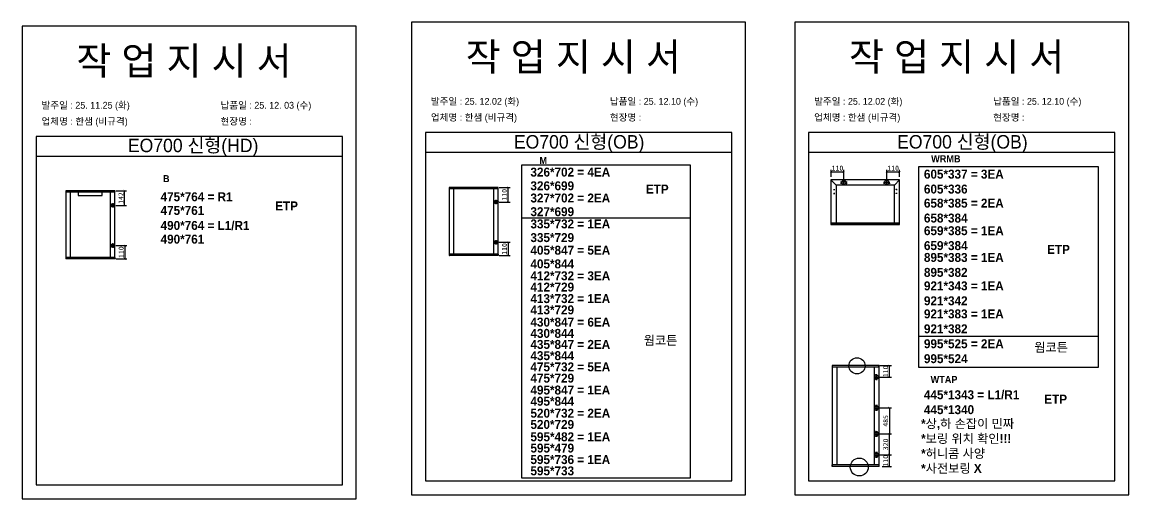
# Model space of a CAD drawing. Header units: millimetres. Extents: x -44117 to 256353, y -2095463 to 65325.
# Drawn here: x 112802 to 118366, y -520497 to -518101 of the extents above; entities that cross this region are included whole.
import ezdxf

# ---------------------------------------------------------------- set-up
doc = ezdxf.new("R2010")
doc.units = ezdxf.units.MM
doc.header["$LTSCALE"] = 10
doc.layers.add('Layer1', color=7, linetype='Continuous', lineweight=70)
doc.styles.add('MtX_Gulim', font='')
doc.styles.get('MtX_Gulim').set_extended_font_data('Gulim', bold=True)
doc.dimstyles.new('ISO-25', dxfattribs={"dimtxt": 2.5, "dimasz": 2.5, "dimexe": 1, "dimexo": 1, "dimtad": 1, "dimtxsty": 'Standard', "dimblk": 'ARCHTICK', "dimcen": 2.5, "dimadec": 0, "dimazin": 0, "dimtfac": 1, "dimtmove": 0, "dimatfit": 3, "dimfxl": 0, "dimarcsym": 0})

# ---------------------------------------------------------------- blocks, each defined once
blk = doc.blocks.new('_ArchTick')
at = {"color": 0, "linetype": 'ByBlock', "const_width": 0.15}
blk.add_lwpolyline([(-0.5, -0.5), (0.5, 0.5)], dxfattribs=at)
blk = doc.blocks.new('*D4125')
at = {"color": 0, "lineweight": -2}
for p, q in [((113272.7, -518948.6), (113327.3, -518948.6)), ((113317.3, -519022.2), (113317.3, -518948.6)), ((113272.7, -519022.2), (113327.3, -519022.2))]:
    blk.add_line(p, q, dxfattribs=at)
at = {"layer": 'Defpoints', "color": 0}
for p in [(113257.7, -518948.6), (113317.3, -518948.6), (113257.7, -519022.2)]:
    blk.add_point(p, dxfattribs=at)
at = {"color": 0, "lineweight": -2, "xscale": 10, "yscale": 10, "zscale": 10}
for p, rotation in [((113317.3, -518948.6), 90), ((113317.3, -519022.2), 270)]:
    blk.add_blockref('_ArchTick', p, dxfattribs=dict(at, rotation=rotation))
at = {"color": 0, "insert": (113298.5, -518985.4), "char_height": 25, "attachment_point": 5, "rotation": 90}
blk.add_mtext('142', dxfattribs=at)
blk = doc.blocks.new('*D4126')
at = {"color": 0, "lineweight": -2}
for p, q in [((113272.7, -519224.1), (113328.2, -519224.1)), ((113318.2, -519224.1), (113318.2, -519291)), ((113272.7, -519291), (113328.2, -519291))]:
    blk.add_line(p, q, dxfattribs=at)
at = {"layer": 'Defpoints', "color": 0}
for p in [(113257.7, -519224.1), (113257.7, -519291), (113318.2, -519291)]:
    blk.add_point(p, dxfattribs=at)
at = {"color": 0, "lineweight": -2, "xscale": 10, "yscale": 10, "zscale": 10}
for p, rotation in [((113318.2, -519224.1), 90), ((113318.2, -519291), 270)]:
    blk.add_blockref('_ArchTick', p, dxfattribs=dict(at, rotation=rotation))
at = {"color": 0, "insert": (113299.5, -519257.5), "char_height": 25, "attachment_point": 5, "rotation": 90}
blk.add_mtext('110', dxfattribs=at)
blk = doc.blocks.new('*D4127')
at = {"color": 0, "lineweight": -2}
for p, q in [((115200.3, -518932.2), (115254.9, -518932.2)), ((115244.9, -519005.9), (115244.9, -518932.2)), ((115200.3, -519005.9), (115254.9, -519005.9))]:
    blk.add_line(p, q, dxfattribs=at)
at = {"layer": 'Defpoints', "color": 0}
for p in [(115185.3, -518932.2), (115244.9, -518932.2), (115185.3, -519005.9)]:
    blk.add_point(p, dxfattribs=at)
at = {"color": 0, "lineweight": -2, "xscale": 10, "yscale": 10, "zscale": 10}
for p, rotation in [((115244.9, -518932.2), 90), ((115244.9, -519005.9), 270)]:
    blk.add_blockref('_ArchTick', p, dxfattribs=dict(at, rotation=rotation))
at = {"color": 0, "insert": (115226.1, -518969.1), "char_height": 25, "attachment_point": 5, "rotation": 90}
blk.add_mtext('110', dxfattribs=at)
blk = doc.blocks.new('*D4128')
at = {"color": 0, "lineweight": -2}
for p, q in [((115200.3, -519207.7), (115255.9, -519207.7)), ((115245.9, -519207.7), (115245.9, -519274.6)), ((115200.3, -519274.6), (115255.9, -519274.6))]:
    blk.add_line(p, q, dxfattribs=at)
at = {"layer": 'Defpoints', "color": 0}
for p in [(115185.3, -519207.7), (115185.3, -519274.6), (115245.9, -519274.6)]:
    blk.add_point(p, dxfattribs=at)
at = {"color": 0, "lineweight": -2, "xscale": 10, "yscale": 10, "zscale": 10}
for p, rotation in [((115245.9, -519207.7), 90), ((115245.9, -519274.6), 270)]:
    blk.add_blockref('_ArchTick', p, dxfattribs=dict(at, rotation=rotation))
at = {"color": 0, "insert": (115227.1, -519241.2), "char_height": 25, "attachment_point": 5, "rotation": 90}
blk.add_mtext('110', dxfattribs=at)
blk = doc.blocks.new('*D4129')
at = {"color": 0, "lineweight": -2}
for p, q in [((116868.7, -518878.7), (116868.7, -518844.1)), ((116868.7, -518854.1), (116933.2, -518854.1)), ((116933.2, -518891.4), (116933.2, -518844.1))]:
    blk.add_line(p, q, dxfattribs=at)
at = {"layer": 'Defpoints', "color": 0}
for p in [(116933.2, -518854.1), (116868.7, -518893.7), (116933.2, -518906.4)]:
    blk.add_point(p, dxfattribs=at)
at = {"color": 0, "lineweight": -2, "xscale": 10, "yscale": 10, "zscale": 10, "rotation": 180}
blk.add_blockref('_ArchTick', (116868.7, -518854.1), dxfattribs=at)
at = {"color": 0, "lineweight": -2, "xscale": 10, "yscale": 10, "zscale": 10}
blk.add_blockref('_ArchTick', (116933.2, -518854.1), dxfattribs=at)
at = {"color": 0, "insert": (116901, -518835.3), "char_height": 25, "attachment_point": 5}
blk.add_mtext('110', dxfattribs=at)
blk = doc.blocks.new('*D4130')
at = {"color": 0, "lineweight": -2}
for p, q in [((117148.8, -518891.4), (117148.8, -518844.1)), ((117148.8, -518854.1), (117213.3, -518854.1)), ((117213.3, -518878.7), (117213.3, -518844.1))]:
    blk.add_line(p, q, dxfattribs=at)
at = {"layer": 'Defpoints', "color": 0}
for p in [(117213.3, -518854.1), (117148.8, -518906.4), (117213.3, -518893.7)]:
    blk.add_point(p, dxfattribs=at)
at = {"color": 0, "lineweight": -2, "xscale": 10, "yscale": 10, "zscale": 10, "rotation": 180}
blk.add_blockref('_ArchTick', (117148.8, -518854.1), dxfattribs=at)
at = {"color": 0, "lineweight": -2, "xscale": 10, "yscale": 10, "zscale": 10}
blk.add_blockref('_ArchTick', (117213.3, -518854.1), dxfattribs=at)
at = {"color": 0, "insert": (117181, -518835.3), "char_height": 25, "attachment_point": 5}
blk.add_mtext('110', dxfattribs=at)
blk = doc.blocks.new('*D4131')
at = {"color": 0, "lineweight": -2}
for p, q in [((117114.1, -519827.6), (117172, -519827.6)), ((117162, -519885.4), (117162, -519827.6)), ((117114.1, -519885.4), (117172, -519885.4))]:
    blk.add_line(p, q, dxfattribs=at)
at = {"layer": 'Defpoints', "color": 0}
for p in [(117099.1, -519827.6), (117162, -519827.6), (117099.1, -519885.4)]:
    blk.add_point(p, dxfattribs=at)
at = {"color": 0, "lineweight": -2, "xscale": 10, "yscale": 10, "zscale": 10}
for p, rotation in [((117162, -519827.6), 90), ((117162, -519885.4), 270)]:
    blk.add_blockref('_ArchTick', p, dxfattribs=dict(at, rotation=rotation))
at = {"color": 0, "insert": (117143.3, -519856.5), "char_height": 25, "attachment_point": 5, "rotation": 90}
blk.add_mtext('110', dxfattribs=at)
blk = doc.blocks.new('*D4132')
at = {"color": 0, "lineweight": -2}
for p, q in [((117114.1, -520276.1), (117172, -520276.1)), ((117162, -520334.6), (117162, -520276.1)), ((117125.8, -520334.6), (117172, -520334.6))]:
    blk.add_line(p, q, dxfattribs=at)
at = {"layer": 'Defpoints', "color": 0}
for p in [(117099.1, -520276.1), (117162, -520276.1), (117110.8, -520334.6)]:
    blk.add_point(p, dxfattribs=at)
at = {"color": 0, "lineweight": -2, "xscale": 10, "yscale": 10, "zscale": 10}
for p, rotation in [((117162, -520276.1), 90), ((117162, -520334.6), 270)]:
    blk.add_blockref('_ArchTick', p, dxfattribs=dict(at, rotation=rotation))
at = {"color": 0, "insert": (117143.3, -520305.4), "char_height": 25, "attachment_point": 5, "rotation": 90}
blk.add_mtext('110', dxfattribs=at)
blk = doc.blocks.new('*D4133')
at = {"color": 0, "lineweight": -2}
for p, q in [((117114.1, -520170.9), (117172, -520170.9)), ((117162, -520276.1), (117162, -520170.9)), ((117114.1, -520276.1), (117172, -520276.1))]:
    blk.add_line(p, q, dxfattribs=at)
at = {"layer": 'Defpoints', "color": 0}
for p in [(117099.1, -520170.9), (117162, -520170.9), (117099.1, -520276.1)]:
    blk.add_point(p, dxfattribs=at)
at = {"color": 0, "lineweight": -2, "xscale": 10, "yscale": 10, "zscale": 10}
for p, rotation in [((117162, -520170.9), 90), ((117162, -520276.1), 270)]:
    blk.add_blockref('_ArchTick', p, dxfattribs=dict(at, rotation=rotation))
at = {"color": 0, "insert": (117143.3, -520223.5), "char_height": 25, "attachment_point": 5, "rotation": 90}
blk.add_mtext('320', dxfattribs=at)
blk = doc.blocks.new('*D4134')
at = {"color": 0, "lineweight": -2}
for p, q in [((117114.1, -520039.8), (117172, -520039.8)), ((117162, -520039.8), (117162, -520170.9)), ((117114.1, -520170.9), (117172, -520170.9))]:
    blk.add_line(p, q, dxfattribs=at)
at = {"layer": 'Defpoints', "color": 0}
for p in [(117099.1, -520039.8), (117099.1, -520170.9), (117162, -520170.9)]:
    blk.add_point(p, dxfattribs=at)
at = {"color": 0, "lineweight": -2, "xscale": 10, "yscale": 10, "zscale": 10}
for p, rotation in [((117162, -520039.8), 90), ((117162, -520170.9), 270)]:
    blk.add_blockref('_ArchTick', p, dxfattribs=dict(at, rotation=rotation))
at = {"color": 0, "insert": (117143.3, -520105.4), "char_height": 25, "attachment_point": 5, "rotation": 90}
blk.add_mtext('485', dxfattribs=at)

msp = doc.modelspace()

# ---------------------------------------------------------------- linework, layer by layer
for p, q in [((114411.83414, -518676.38724), (112871.83414, -518676.38724)), ((116369.29076, -518656.59712), (114829.29076, -518656.59712)), ((118296.15672, -518656.59712), (116756.15672, -518656.59712)), ((116369.29076, -518756.59712), (114829.29076, -518756.59712)), ((118296.15672, -518756.59712), (116756.15672, -518756.59712)), ((114411.83414, -518776.38724), (112871.83414, -518776.38724)), ((116868.42053, -518893.6611), (116868.42053, -519118.00143)), ((116894.76128, -518920.00185), (116868.50721, -518893.45182)), ((117213.30636, -518893.36514), (116868.71649, -518893.36514)), ((116894.76128, -518920.00185), (116894.76128, -519110.01041)), ((117187.26157, -518920.00185), (116894.76128, -518920.00185)), ((116949.37996, -518906.38753), (116917.09313, -518906.38753)), ((116922.28589, -518912.3068), (116917.55047, -518912.3068)), ((116919.91818, -518909.93909), (116919.91818, -518914.67451)), ((116933.23654, -518922.53095), (116933.23654, -518890.24411)), ((116948.9226, -518912.3068), (116944.18719, -518912.3068)), ((116946.5549, -518909.93909), (116946.5549, -518914.67451)), ((117132.6429, -518906.38753), (117164.92974, -518906.38753)), ((117137.83568, -518912.3068), (117133.10026, -518912.3068)), ((117135.46797, -518909.93909), (117135.46797, -518914.67451)), ((117148.78633, -518922.53095), (117148.78633, -518890.24411)), ((117164.47239, -518912.3068), (117159.73698, -518912.3068)), ((117162.10468, -518909.93909), (117162.10468, -518914.67451)), ((117187.26157, -518920.00185), (117213.51564, -518893.45182)), ((117187.26157, -519109.41849), (117187.26157, -518920.00185)), ((117213.60233, -519118.00143), (117213.60233, -518893.6611)), ((113021.78886, -518948.83869), (113021.78886, -519290.72558)), ((113268.2895, -518949.28142), (113021.78886, -518949.28142)), ((113268.2895, -518955.97159), (113021.78886, -518955.97159)), ((113268.04354, -518948.59273), (113022.03482, -518948.59273)), ((113043.67945, -518955.47966), (113043.67945, -519283.5927)), ((113246.15294, -519283.5927), (113246.15294, -518955.97159)), ((113267.05969, -518955.97159), (113267.05969, -518948.59273)), ((113268.2895, -519290.72558), (113268.2895, -518948.83869)), ((114949.42326, -518932.48826), (114949.42326, -519274.37515)), ((115195.9239, -518932.931), (114949.42326, -518932.931)), ((115195.9239, -518939.62116), (114949.42326, -518939.62116)), ((115195.67794, -518932.2423), (114949.66922, -518932.2423)), ((114971.31386, -518939.12923), (114971.31386, -519267.24227)), ((115173.78734, -519267.24227), (115173.78734, -518939.62116)), ((115194.69409, -518939.62116), (115194.69409, -518932.2423)), ((115195.9239, -519274.37515), (115195.9239, -518932.48826)), ((116881.73889, -518943.087), (116887.65816, -518943.087)), ((116881.73889, -518962.02867), (116887.65816, -518962.02867)), ((116884.69852, -518940.12737), (116884.69852, -518946.04664)), ((116884.69852, -518959.06903), (116884.69852, -518964.9883)), ((117200.28397, -518943.087), (117194.3647, -518943.087)), ((117200.28397, -518962.02867), (117194.3647, -518962.02867)), ((117197.32434, -518940.12737), (117197.32434, -518946.04664)), ((117197.32434, -518959.06903), (117197.32434, -518964.9883)), ((115313.64984, -519085.09153), (116160.3191, -519085.09153)), ((116868.42053, -519109.41849), (117213.60233, -519109.41849)), ((116868.42053, -519117.46869), (117213.30636, -519117.46869)), ((116868.71649, -519118.29739), (117213.30636, -519118.29739)), ((116869.90034, -519109.41849), (116869.90034, -519118.29739)), ((117212.12251, -519118.29739), (117212.12251, -519109.41849)), ((113268.2895, -519283.5927), (113021.78886, -519283.5927)), ((113268.2895, -519290.28286), (113021.78886, -519290.28286)), ((113268.04354, -519290.97155), (113022.03482, -519290.97155)), ((113023.01866, -519290.97155), (113023.01866, -519283.5927)), ((113267.05969, -519283.5927), (113267.05969, -519290.97155)), ((115195.9239, -519267.24227), (114949.42326, -519267.24227)), ((115195.9239, -519273.93243), (114949.42326, -519273.93243)), ((115195.67794, -519274.62112), (114949.66922, -519274.62112)), ((114950.65307, -519274.62112), (114950.65307, -519267.24227)), ((115194.69409, -519267.24227), (115194.69409, -519274.62112)), ((117310.4668, -519679.83786), (118210.99707, -519679.83786)), ((116873.84195, -519827.11583), (116873.84195, -520334.41448)), ((117110.83552, -519827.59514), (116873.84195, -519827.59514)), ((117110.83552, -519834.83809), (116873.84195, -519834.83809)), ((117110.56924, -519826.84954), (116874.10824, -519826.84954)), ((116875.17338, -519826.84954), (116875.17338, -519834.83809)), ((116897.54131, -519834.30552), (116897.54131, -520326.69223)), ((117086.86988, -520326.69223), (117086.86988, -519834.83809)), ((117096.45614, -519873.4494), (117092.19558, -519873.4494)), ((117094.32586, -519871.31912), (117094.32586, -519875.57968)), ((117099.11898, -519899.95682), (117099.11898, -519870.90764)), ((117109.5041, -519834.83809), (117109.5041, -519826.84954)), ((117110.83552, -520334.41448), (117110.83552, -519827.11583)), ((117084.59439, -519885.43222), (117113.64357, -519885.43222)), ((117096.45614, -519897.41504), (117092.19558, -519897.41504)), ((117094.32586, -519895.28476), (117094.32586, -519899.54532)), ((117084.59439, -520039.81454), (117113.64357, -520039.81454)), ((117096.45614, -520027.83171), (117092.19558, -520027.83171)), ((117094.32586, -520025.70143), (117094.32586, -520029.96199)), ((117099.11898, -520025.28995), (117099.11898, -520054.33913)), ((117096.45614, -520051.79735), (117092.19558, -520051.79735)), ((117094.32586, -520049.66707), (117094.32586, -520053.92763)), ((117084.59439, -520170.91556), (117113.64357, -520170.91556)), ((117096.45614, -520158.93273), (117092.19558, -520158.93273)), ((117096.45614, -520182.89837), (117092.19558, -520182.89837)), ((117094.32586, -520156.80245), (117094.32586, -520161.06301)), ((117094.32586, -520180.76809), (117094.32586, -520185.02865)), ((117099.11898, -520156.39097), (117099.11898, -520185.44014)), ((117096.45614, -520264.11525), (117092.19558, -520264.11525)), ((117094.32586, -520261.98497), (117094.32586, -520266.24553)), ((117099.11898, -520261.57349), (117099.11898, -520290.62267)), ((117084.59439, -520276.09809), (117113.64357, -520276.09809)), ((117096.45614, -520288.08089), (117092.19558, -520288.08089)), ((117094.32586, -520285.95062), (117094.32586, -520290.21117)), ((117110.83552, -520326.69223), (116873.84195, -520326.69223)), ((117110.83552, -520333.93518), (116873.84195, -520333.93518)), ((117110.56924, -520334.68078), (116874.10824, -520334.68078)), ((116875.17338, -520334.68078), (116875.17338, -520326.69223)), ((117109.5041, -520326.69223), (117109.5041, -520334.68078))]:
    msp.add_line(p, q)
for points in [[(112801.83414, -520497.21752), (114481.83414, -520497.21752), (114481.83414, -518121.21752), (112801.83414, -518121.21752)], [(114759.29076, -520477.4274), (116439.29076, -520477.4274), (116439.29076, -518101.4274), (114759.29076, -518101.4274)], [(116686.15672, -520477.4274), (118366.15672, -520477.4274), (118366.15672, -518101.4274), (116686.15672, -518101.4274)], [(115313.64984, -518818.43177), (116160.3191, -518818.43177), (116160.3191, -520393.94322), (115313.64984, -520393.94322)], [(117310.4668, -518826.35022), (118210.99707, -518826.35022), (118210.99707, -519836.64662), (117310.4668, -519836.64662)], [(113083.71194, -518972.6727), (113204.89719, -518972.6727), (113204.89719, -518949.28142), (113083.71194, -518949.28142)]]:
    msp.add_lwpolyline(points, close=True)
for points in [[(112871.83414, -518676.38724), (112871.83414, -520427.21752), (114411.83414, -520427.21752), (114411.83414, -518676.38724)], [(114829.29076, -518656.59712), (114829.29076, -520407.4274), (116369.29076, -520407.4274), (116369.29076, -518656.59712)], [(116756.15672, -518656.59712), (116756.15672, -520407.4274), (118296.15672, -520407.4274), (118296.15672, -518656.59712)]]:
    msp.add_lwpolyline(points)
for centre, radius in [((116919.91818, -518912.3068), 0.94708), ((116933.23654, -518906.38753), 10.35872), ((116946.5549, -518912.3068), 0.94708), ((117135.46797, -518912.3068), 0.94708), ((117148.78633, -518906.38753), 10.35872), ((117162.10468, -518912.3068), 0.94708), ((116884.69852, -518943.087), 0.88789), ((116884.69852, -518962.02867), 0.88789), ((117197.32434, -518943.087), 0.88789), ((117197.32434, -518962.02867), 0.88789), ((117094.32586, -519873.4494), 0.85211), ((117099.11898, -519885.43222), 9.31997), ((117094.32586, -519897.41504), 0.85211), ((117099.11898, -520039.81454), 9.31997), ((117094.32586, -520027.83171), 0.85211), ((117094.32586, -520051.79735), 0.85211), ((117099.11898, -520170.91556), 9.31997), ((117094.32586, -520158.93273), 0.85211), ((117094.32586, -520182.89837), 0.85211), ((117094.32586, -520264.11525), 0.85211), ((117099.11898, -520276.09809), 9.31997), ((117094.32586, -520288.08089), 0.85211)]:
    msp.add_circle(centre, radius)
at = {"color": 1}
for centre, radius in [((116999.15372, -519828.67083), 40.67658), ((117010.81454, -520337.26189), 45.05368)]:
    msp.add_circle(centre, radius, dxfattribs=at)
for centre, radius, start, end in [((116868.71649, -518893.6611), 0.29596, 90, 180), ((117213.30636, -518893.6611), 0.29596, 0, 90), ((113268.04354, -518948.83869), 0.24596, 0, 90), ((115195.67794, -518932.48826), 0.24596, 0, 90), ((116868.71649, -519118.00143), 0.29596, 180, 270), ((117213.30636, -519118.00143), 0.29596, 270, 0), ((113022.03482, -519290.72559), 0.24596, 180, 270), ((113268.04354, -519290.72559), 0.24596, 270, 0), ((114949.66922, -519274.37516), 0.24596, 180, 270), ((115195.67794, -519274.37516), 0.24596, 270, 0), ((116874.10824, -519827.11583), 0.26628, 90, 180), ((117110.56924, -519827.11583), 0.26628, 0, 90), ((116874.10824, -520334.41449), 0.26628, 180, 270), ((117110.56924, -520334.41449), 0.26628, 270, 0)]:
    msp.add_arc(centre, radius, start, end)
at = {"layer": 'Layer1'}
for p, q in [((113257.65151, -519013.14401), (113257.65151, -519031.27441)), ((115185.28591, -518996.79358), (115185.28591, -519014.92398)), ((115185.28591, -519216.80194), (115185.28591, -519198.67154)), ((113257.65151, -519233.15237), (113257.65151, -519215.02197))]:
    msp.add_line(p, q, dxfattribs=at)
for points in [[(113266.71671, -519022.20921), (113248.58631, -519022.20921)], [(115194.35112, -519005.85878), (115176.22071, -519005.85878)], [(113266.71671, -519224.08717), (113248.58631, -519224.08717)], [(115194.35112, -519207.73674), (115176.22071, -519207.73674)]]:
    msp.add_lwpolyline(points, close=True, dxfattribs=at)
for centre in [(113257.65151, -519022.20921), (115185.28591, -519005.85878), (115185.28591, -519207.73674), (113257.65151, -519224.08717)]:
    msp.add_circle(centre, 6.04347, dxfattribs=at)

# ---------------------------------------------------------------- texts
at = {"linetype": 'Continuous', "style": 'MtX_Gulim'}
for s, height, p in [('M', 35.04934, (115402.91101, -518813.96669)), ('WRMB', 35.049344, (117372.14595, -518805.6845)), ('B', 35.04934, (113510.02518, -518905.41541)), ('WTAP', 35.049344, (117369.40142, -519914.84989))]:
    msp.add_text(s, height=height, dxfattribs=at).set_placement(p)
at = {"attachment_point": 1}
for s, width, gutter_width, heights, insert, char_height in [('{\\fGulim|b0|i0|c129|p50;작 업 지 시 서}', 3307.3198183, 12.5, [-155.84554], (115032.09737, -518205.58991), 140), ('{\\fGulim|b0|i0|c129|p50;작 업 지 시 서}', 3307.3198183, 12.5, [-155.84554], (116958.96333, -518205.58991), 140), ('{\\fGulim|b0|i0|c129|p50;작 업 지 시 서}', 3307.3198183, 12.5, [-155.84554], (113074.64074, -518225.38003), 140), ('\\pt11;{\\fGulim|b0|i0|c129|p50;발주일 : 25. 12.02 (화)}', 3307.3198183, 12.5, [34.50412], (114856.88801, -518482.31033), 34.3), ('{\\fGulim|b0|i0|c129|p50;납품일 : 25. 12.10 (수)}', 3307.3198183, 12.5, [35.09023], (115756.866, -518482.31033), 34.3), ('\\pt11;{\\fGulim|b0|i0|c129|p50;발주일 : 25. 12.02 (화)}', 3307.3198183, 12.5, [34.50412], (116783.75397, -518482.31033), 34.3), ('{\\fGulim|b0|i0|c129|p50;납품일 : 25. 12.10 (수)}', 3307.3198183, 12.5, [35.09023], (117683.73196, -518482.31033), 34.3), ('\\pt11;{\\fGulim|b0|i0|c129|p50;발주일 : 25. 11.25 (화)}', 3307.3198183, 12.5, [34.50412], (112899.43139, -518502.10045), 34.3), ('{\\fGulim|b0|i0|c129|p50;납품일 : 25. 12. 03 (수)}', 3307.3198183, 12.5, [35.09023], (113799.40937, -518502.10045), 34.3), ('{\\fGulim|b0|i0|c129|p50;업체명 : 한샘 (비규격)}', 3307.3198183, 12.5, [36.11279], (112899.43139, -518582.75663), 34.3), ('{\\fGulim|b0|i0|c129|p50;현장명 : }', 3307.3198183, 12.5, [-38.2735], (113799.40937, -518582.75663), 34.3), ('{\\fGulim|b0|i0|c129|p50;업체명 : 한샘 (비규격)}', 3307.3198183, 12.5, [36.11279], (114856.88801, -518562.96651), 34.3), ('{\\fGulim|b0|i0|c129|p50;현장명 : }', 3307.3198183, 12.5, [-38.2735], (115756.866, -518562.96651), 34.3), ('{\\fGulim|b0|i0|c129|p50;업체명 : 한샘 (비규격)}', 3307.3198183, 12.5, [36.11279], (116783.75397, -518562.96651), 34.3), ('{\\fGulim|b0|i0|c129|p50;현장명 : }', 3307.3198183, 12.5, [-38.2735], (117683.73196, -518562.96651), 34.3), ('{\\fGulim|b0|i0|c129|p50;EO700 신형(HD)}', 1597.0710432, 6.03612, [-85.06834], (113333.54506, -518687.17714), 67.6045736), ('{\\fGulim|b0|i0|c129|p50;EO700 신형(OB)}', 1597.0710432, 6.03612, [-85.06834], (115274.16827, -518669.02535), 67.6045736), ('{\\fGulim|b0|i0|c129|p50;EO700 신형(OB)}', 1597.0710432, 6.03612, [-85.06834], (117201.03423, -518669.02535), 67.6045736), ('{\\f굴림|b1|i0|c129|p50;326*702 = 4EA }', 13607.1496112, 175, [-46.36905], (115357.48719, -518832.50736), 45), ('{\\f굴림|b1|i0|c129|p50;605*337 = 3EA\\P\\C1;605*336}', 13607.1496112, 175, [-121.19048], (117335.86028, -518842.81783), 45), ('{\\f굴림|b1|i0|c129|p50;\\C1;326*699}', 13607.1496112, 175, [-46.13095], (115357.48719, -518901.31722), 45), ('{\\f굴림|b1|i0|c129|p50;ETP}', 13607.1496112, 175, [-46.07143], (115937.81699, -518918.10531), 45), ('{\\f굴림|b1|i0|c129|p50;475*764 = R1}', 13607.1496112, 175, [-46.30952], (113498.02275, -518956.50942), 45), ('{\\f굴림|b1|i0|c129|p50;327*702 = 2EA }', 13607.1496112, 175, [-46.30952], (115357.48719, -518962.71463), 45), ('{\\f굴림|b1|i0|c129|p50;\\C1;475*761}', 13607.1496112, 175, [-46.25], (113498.02275, -519025.31928), 45), ('{\\f굴림|b1|i0|c129|p50;ETP}', 13607.1496112, 175, [-46.07143], (114074.03295, -519002.33401), 45), ('{\\f굴림|b1|i0|c129|p50;\\C1;327*699}', 13607.1496112, 175, [-46.19048], (115357.48719, -519031.52449), 45), ('{\\f굴림|b1|i0|c129|p50;658*385 = 2EA\\P\\C1;658*384}', 13607.1496112, 175, [-121.25], (117335.86028, -518988.42596), 45), ('{\\f굴림|b1|i0|c129|p50;335*732 = 1EA }', 13607.1496112, 175, [-46.36905], (115357.48719, -519092.9219), 45), ('{\\f굴림|b1|i0|c129|p50;490*764 = L1/R1}', 13607.1496112, 175, [-54.34524], (113498.02275, -519100.71747), 45), ('{\\f굴림|b1|i0|c129|p50;659*385 = 1EA\\P\\C1;659*384}', 13607.1496112, 175, [-121.30952], (117335.86028, -519127.0337), 45), ('{\\f굴림|b1|i0|c129|p50;\\C1;490*761}', 13607.1496112, 175, [-46.25], (113498.02275, -519169.52733), 45), ('{\\f굴림|b1|i0|c129|p50;\\C1;335*729}', 13607.1496112, 175, [-46.19048], (115357.48719, -519161.73176), 45), ('{\\f굴림|b1|i0|c129|p50;405*847 = 5EA }', 13607.1496112, 175, [-46.36905], (115357.48719, -519225.05427), 45), ('{\\f굴림|b1|i0|c129|p50;895*383 = 1EA\\P\\C1;895*382}', 13607.1496112, 175, [-121.25], (117335.86028, -519261.4412), 45), ('{\\f굴림|b1|i0|c129|p50;ETP}', 13607.1496112, 175, [-46.07143], (117955.22692, -519221.05759), 45), ('{\\f굴림|b1|i0|c129|p50;\\C1;405*844}', 13607.1496112, 175, [-46.19048], (115357.48719, -519293.86413), 45), ('{\\f굴림|b1|i0|c129|p50;412*732 = 3EA }', 13607.1496112, 175, [-46.36905], (115357.48719, -519353.68645), 45), ('{\\f굴림|b1|i0|c129|p50;\\C1;412*729}', 13607.1496112, 175, [-46.25], (115357.48719, -519410.24563), 45), ('{\\f굴림|b1|i0|c129|p50;921*343 = 1EA\\P\\C1;921*342}', 13607.1496112, 175, [-121.36905], (117335.86028, -519404.24917), 45), ('{\\f굴림|b1|i0|c129|p50;413*732 = 1EA }', 13607.1496112, 175, [-46.36905], (115357.48719, -519468.31785), 45), ('{\\f굴림|b1|i0|c129|p50;\\C1;413*729}', 13607.1496112, 175, [-46.25], (115357.48719, -519524.87703), 45), ('{\\f굴림|b1|i0|c129|p50;430*847 = 6EA }', 13607.1496112, 175, [-46.36905], (115357.48719, -519586.44945), 45), ('{\\f굴림|b1|i0|c129|p50;921*383 = 1EA\\P\\C1;921*382}', 13607.1496112, 175, [-121.36905], (117335.86028, -519545.13204), 45), ('{\\f굴림|b1|i0|c129|p50;\\C1;430*844}', 13607.1496112, 175, [-46.19048], (115357.48719, -519643.00862), 45), ('{\\f굴림|b1|i0|c129|p50;435*847 = 2EA }', 13607.1496112, 175, [-46.36905], (115357.48719, -519698.4557), 45), ('{\\f굴림|b1|i0|c129|p50;웜코튼}', 13607.1496112, 175, [-48.57143], (115927.06439, -519677.95573), 45), ('{\\f굴림|b1|i0|c129|p50;995*525 = 2EA\\P\\C1;995*524}', 13607.1496112, 175, [-121.25], (117335.86028, -519695.22042), 45), ('{\\f굴림|b1|i0|c129|p50;웜코튼}', 13607.1496112, 175, [-48.57143], (117890.65918, -519713.0354), 45), ('{\\f굴림|b1|i0|c129|p50;\\C1;435*844}', 13607.1496112, 175, [-46.19048], (115357.48719, -519755.01487), 45), ('{\\f굴림|b1|i0|c129|p50;475*732 = 5EA }', 13607.1496112, 175, [-46.36905], (115357.48719, -519811.337), 45), ('{\\f굴림|b1|i0|c129|p50;\\C1;475*729}', 13607.1496112, 175, [-46.25], (115357.48719, -519867.89618), 45), ('{\\f굴림|b1|i0|c129|p50;495*847 = 1EA }', 13607.1496112, 175, [-46.36905], (115357.48719, -519927.7185), 45), ('{\\f굴림|b1|i0|c129|p50;\\C1;495*844}', 13607.1496112, 175, [-46.19048], (115357.48719, -519984.27767), 45), ('{\\f굴림|b1|i0|c129|p50;445*1343 = L1/R1\\P\\C1;445*1340}', 13607.1496112, 175, [-125.41667], (117335.86028, -519951.43472), 45), ('{\\f굴림|b1|i0|c129|p50;ETP}', 13607.1496112, 175, [-46.07143], (117940.89012, -519973.7396), 45), ('{\\f굴림|b1|i0|c129|p50;520*732 = 2EA }', 13607.1496112, 175, [-46.30952], (115357.48719, -520044.09999), 45), ('{\\f굴림|b1|i0|c129|p50;*상,하 손잡이 민짜 \\P*보링 위치 확인!!! \\P*허니콤 사양\\P*사전보링 X}', 13607.1496112, 175, [-281.19048], (117321.63194, -520096.46342), 45), ('{\\f굴림|b1|i0|c129|p50;\\C1;520*729}', 13607.1496112, 175, [-46.19048], (115357.48719, -520100.65917), 45), ('{\\f굴림|b1|i0|c129|p50;595*482 = 1EA }', 13607.1496112, 175, [-46.36905], (115357.48719, -520162.82662), 45), ('{\\f굴림|b1|i0|c129|p50;\\C1;595*479}', 13607.1496112, 175, [-46.25], (115357.48719, -520219.3858), 45), ('{\\f굴림|b1|i0|c129|p50;595*736 = 1EA }', 13607.1496112, 175, [-46.36905], (115357.48719, -520277.40169), 45), ('{\\f굴림|b1|i0|c129|p50;\\C1;595*733}', 13607.1496112, 175, [-46.19048], (115357.48719, -520333.96087), 45)]:
    msp.add_mtext_dynamic_manual_height_columns(s, width=width, gutter_width=gutter_width, heights=heights, dxfattribs=dict(at, insert=insert, char_height=char_height))

# ---------------------------------------------------------------- dimensions: what is measured, and where the dimension line sits
for base, p1, p2, picture, middle in [((116933.23654, -518854.0807), (116868.71649, -518893.6611), (116933.23654, -518906.38753), '*D4129', (116900.97652, -518835.3307)), ((117213.30636, -518854.0807), (117148.78632, -518906.38753), (117213.30636, -518893.6611), '*D4130', (117181.04634, -518835.3307))]:
    dim = msp.add_linear_dim(base=base, p1=p1, p2=p2, text='110', dimstyle='ISO-25', override={"dimscale": 10, "dimasz": 1, "dimexo": 1.5, "dimtxsty": 'Standard'})
    dim.commit()
    dim.dimension.update_dxf_attribs({"geometry": picture, "text_midpoint": middle})
for base, p1, p2, text, picture, middle in [((115244.89969, -518932.2423), (115185.28591, -519005.85878), (115185.28591, -518932.2423), '110', '*D4127', (115226.14969, -518969.05054)), ((113317.26529, -518948.59273), (113257.65151, -519022.20921), (113257.65151, -518948.59273), '142', '*D4125', (113298.51529, -518985.40097)), ((115245.85316, -519274.62112), (115185.28591, -519207.73674), (115185.28591, -519274.62112), '110', '*D4128', (115227.10316, -519241.17893)), ((113318.21876, -519290.97155), (113257.65151, -519224.08717), (113257.65151, -519290.97155), '110', '*D4126', (113299.46876, -519257.52936)), ((117162.04413, -520170.91556), (117099.11898, -520039.81454), (117099.11898, -520170.91556), '485', '*D4134', (117143.29413, -520105.36505)), ((117162.04413, -520170.91556), (117099.11898, -520276.09808), (117099.11898, -520170.91556), '320', '*D4133', (117143.29413, -520223.50682)), ((117162.04413, -520276.09808), (117110.75753, -520334.60278), (117099.11898, -520276.09808), '110', '*D4132', (117143.29413, -520305.35043))]:
    dim = msp.add_linear_dim(base=base, p1=p1, p2=p2, angle=90, text=text, dimstyle='ISO-25', override={"dimscale": 10, "dimasz": 1, "dimexo": 1.5, "dimtxsty": 'Standard'})
    dim.commit()
    dim.dimension.update_dxf_attribs({"geometry": picture, "text_midpoint": middle})
dim = msp.add_linear_dim(base=(117162.04412, -519827.59514), p1=(117099.11898, -519885.43222), p2=(117099.11898, -519827.59514), angle=90, text='110', dimstyle='ISO-25', override={"dimscale": 10, "dimasz": 1, "dimexo": 1.5, "dimtxsty": 'Standard'})
dim.commit()
dim.dimension.update_dxf_attribs({"geometry": '*D4131', "text_midpoint": (117162.04412, -519856.51368), "dimtype": 160})

doc.saveas('drawing.dxf')
